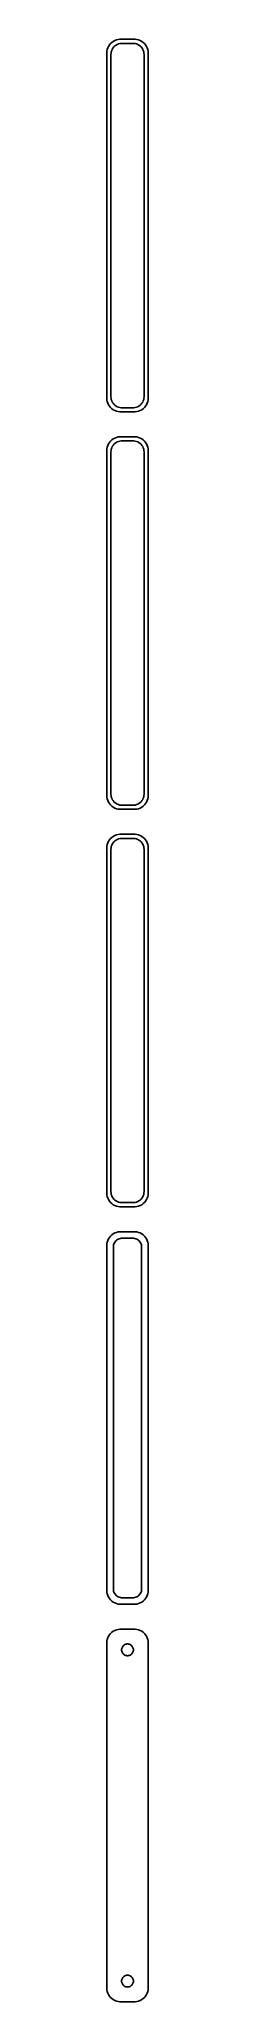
# Model space of a CAD drawing. Header units: metres. Extents: x -8 to 8, y 653 to 1363.
import ezdxf

# ---------------------------------------------------------------- set-up
doc = ezdxf.new("R2010")
doc.units = ezdxf.units.M

msp = doc.modelspace()

# ---------------------------------------------------------------- linework, layer by layer
for p, q in [((-7.46057, 1359.13), (-7.5, 1358.5)), ((-7.5, 1358.5), (-7.5, 1233.5)), ((-7.34291, 1359.74), (-7.46057, 1359.13)), ((-7.14888, 1360.34), (-7.34291, 1359.74)), ((-6.88153, 1360.91), (-7.14888, 1360.34)), ((-6.54507, 1361.44), (-6.88153, 1360.91)), ((-6.14484, 1361.92), (-6.54507, 1361.44)), ((-5.68712, 1362.35), (-6.14484, 1361.92)), ((-6, 1358), (-5.96844, 1358.5)), ((-6, 1234), (-6, 1358)), ((-5.96844, 1358.5), (-5.87433, 1358.99)), ((-5.87433, 1358.99), (-5.7191, 1359.47)), ((-5.7191, 1359.47), (-5.50522, 1359.93)), ((-5.17912, 1362.72), (-5.68712, 1362.35)), ((-5.50522, 1359.93), (-5.23605, 1360.35)), ((-5.23605, 1360.35), (-4.91586, 1360.74)), ((-4.62889, 1363.02), (-5.17912, 1362.72)), ((-4.91586, 1360.74), (-4.54968, 1361.08)), ((-4.04507, 1363.26), (-4.62889, 1363.02)), ((-4.54968, 1361.08), (-4.1433, 1361.38)), ((-4.1433, 1361.38), (-3.70311, 1361.62)), ((-3.4369, 1363.41), (-4.04507, 1363.26)), ((-3.70311, 1361.62), (-3.23605, 1361.8)), ((-2.81395, 1363.49), (-3.4369, 1363.41)), ((-3.23605, 1361.8), (-2.74951, 1361.93)), ((2.81395, 1363.49), (-2.81395, 1363.49)), ((-2.74951, 1361.93), (-2.25116, 1361.99)), ((-2.25116, 1361.99), (2.25116, 1361.99)), ((2.25116, 1361.99), (2.74951, 1361.93)), ((2.74951, 1361.93), (3.23605, 1361.8)), ((3.4369, 1363.41), (2.81395, 1363.49)), ((3.23605, 1361.8), (3.70311, 1361.62)), ((4.04507, 1363.26), (3.4369, 1363.41)), ((3.70311, 1361.62), (4.1433, 1361.38)), ((4.62889, 1363.02), (4.04507, 1363.26)), ((4.1433, 1361.38), (4.54968, 1361.08)), ((4.54968, 1361.08), (4.91586, 1360.74)), ((5.17912, 1362.72), (4.62889, 1363.02)), ((4.91586, 1360.74), (5.23605, 1360.35)), ((5.68712, 1362.35), (5.17912, 1362.72)), ((5.23605, 1360.35), (5.50522, 1359.93)), ((5.50522, 1359.93), (5.7191, 1359.47)), ((6.14484, 1361.92), (5.68712, 1362.35)), ((5.7191, 1359.47), (5.87433, 1358.99)), ((5.87433, 1358.99), (5.96844, 1358.5)), ((5.96844, 1358.5), (6, 1358)), ((6, 1358), (6, 1234)), ((6.54507, 1361.44), (6.14484, 1361.92)), ((6.88153, 1360.91), (6.54507, 1361.44)), ((7.14888, 1360.34), (6.88153, 1360.91)), ((7.34291, 1359.74), (7.14888, 1360.34)), ((7.46057, 1359.13), (7.34291, 1359.74)), ((7.5, 1358.5), (7.46057, 1359.13)), ((7.5, 1233.5), (7.5, 1358.5)), ((-7.5, 1233.5), (-7.46057, 1232.87)), ((-7.46057, 1232.87), (-7.34291, 1232.26)), ((-7.34291, 1232.26), (-7.14888, 1231.66)), ((-7.14888, 1231.66), (-6.88153, 1231.09)), ((-6.88153, 1231.09), (-6.54507, 1230.56)), ((-6.54507, 1230.56), (-6.14484, 1230.08)), ((-6.14484, 1230.08), (-5.68712, 1229.65)), ((-5.96844, 1233.5), (-6, 1234)), ((-5.87433, 1233.01), (-5.96844, 1233.5)), ((-5.7191, 1232.53), (-5.87433, 1233.01)), ((-5.50522, 1232.07), (-5.7191, 1232.53)), ((-5.23605, 1231.65), (-5.50522, 1232.07)), ((-4.91586, 1231.26), (-5.23605, 1231.65)), ((-4.54968, 1230.92), (-4.91586, 1231.26)), ((-4.1433, 1230.62), (-4.54968, 1230.92)), ((-3.70311, 1230.38), (-4.1433, 1230.62)), ((-3.23605, 1230.2), (-3.70311, 1230.38)), ((-2.74951, 1230.07), (-3.23605, 1230.2)), ((-2.25116, 1230.01), (-2.74951, 1230.07)), ((2.25116, 1230.01), (-2.25116, 1230.01)), ((2.74951, 1230.07), (2.25116, 1230.01)), ((3.23605, 1230.2), (2.74951, 1230.07)), ((3.70311, 1230.38), (3.23605, 1230.2)), ((4.1433, 1230.62), (3.70311, 1230.38)), ((4.54968, 1230.92), (4.1433, 1230.62)), ((4.91586, 1231.26), (4.54968, 1230.92)), ((5.23605, 1231.65), (4.91586, 1231.26)), ((5.50522, 1232.07), (5.23605, 1231.65)), ((5.7191, 1232.53), (5.50522, 1232.07)), ((5.68712, 1229.65), (6.14484, 1230.08)), ((5.87433, 1233.01), (5.7191, 1232.53)), ((5.96844, 1233.5), (5.87433, 1233.01)), ((6, 1234), (5.96844, 1233.5)), ((6.14484, 1230.08), (6.54507, 1230.56)), ((6.54507, 1230.56), (6.88153, 1231.09)), ((6.88153, 1231.09), (7.14888, 1231.66)), ((7.14888, 1231.66), (7.34291, 1232.26)), ((7.34291, 1232.26), (7.46057, 1232.87)), ((7.46057, 1232.87), (7.5, 1233.5)), ((-5.68712, 1229.65), (-5.17912, 1229.28)), ((-5.17912, 1229.28), (-4.62889, 1228.98)), ((-4.62889, 1228.98), (-4.04507, 1228.74)), ((-4.04507, 1228.74), (-3.4369, 1228.59)), ((-3.4369, 1228.59), (-2.81395, 1228.51)), ((-2.81395, 1228.51), (2.81395, 1228.51)), ((2.81395, 1228.51), (3.4369, 1228.59)), ((3.4369, 1228.59), (4.04507, 1228.74)), ((4.04507, 1228.74), (4.62889, 1228.98)), ((4.62889, 1228.98), (5.17912, 1229.28)), ((5.17912, 1229.28), (5.68712, 1229.65)), ((-7.14888, 1216.34), (-7.34291, 1215.74)), ((-6.88153, 1216.91), (-7.14888, 1216.34)), ((-6.54507, 1217.44), (-6.88153, 1216.91)), ((-6.14484, 1217.92), (-6.54507, 1217.44)), ((-5.68712, 1218.35), (-6.14484, 1217.92)), ((-5.7191, 1215.47), (-5.50522, 1215.93)), ((-5.17912, 1218.72), (-5.68712, 1218.35)), ((-5.50522, 1215.93), (-5.23605, 1216.35)), ((-5.23605, 1216.35), (-4.91586, 1216.74)), ((-4.62889, 1219.02), (-5.17912, 1218.72)), ((-4.91586, 1216.74), (-4.54968, 1217.08)), ((-4.04507, 1219.26), (-4.62889, 1219.02)), ((-4.54968, 1217.08), (-4.1433, 1217.38)), ((-4.1433, 1217.38), (-3.70311, 1217.62)), ((-3.4369, 1219.41), (-4.04507, 1219.26)), ((-3.70311, 1217.62), (-3.23605, 1217.8)), ((-2.81395, 1219.49), (-3.4369, 1219.41)), ((-3.23605, 1217.8), (-2.74951, 1217.93)), ((2.81395, 1219.49), (-2.81395, 1219.49)), ((-2.74951, 1217.93), (-2.25116, 1217.99)), ((-2.25116, 1217.99), (2.25116, 1217.99)), ((2.25116, 1217.99), (2.74951, 1217.93)), ((2.74951, 1217.93), (3.23605, 1217.8)), ((3.4369, 1219.41), (2.81395, 1219.49)), ((3.23605, 1217.8), (3.70311, 1217.62)), ((4.04507, 1219.26), (3.4369, 1219.41)), ((3.70311, 1217.62), (4.1433, 1217.38)), ((4.62889, 1219.02), (4.04507, 1219.26)), ((4.1433, 1217.38), (4.54968, 1217.08)), ((4.54968, 1217.08), (4.91586, 1216.74)), ((5.17912, 1218.72), (4.62889, 1219.02)), ((4.91586, 1216.74), (5.23605, 1216.35)), ((5.68712, 1218.35), (5.17912, 1218.72)), ((5.23605, 1216.35), (5.50522, 1215.93)), ((5.50522, 1215.93), (5.7191, 1215.47)), ((6.14484, 1217.92), (5.68712, 1218.35)), ((6.54507, 1217.44), (6.14484, 1217.92)), ((6.88153, 1216.91), (6.54507, 1217.44)), ((7.14888, 1216.34), (6.88153, 1216.91)), ((7.34291, 1215.74), (7.14888, 1216.34)), ((-7.46057, 1215.13), (-7.5, 1214.5)), ((-7.5, 1214.5), (-7.5, 1089.5)), ((-7.34291, 1215.74), (-7.46057, 1215.13)), ((-6, 1214), (-5.96844, 1214.5)), ((-6, 1090), (-6, 1214)), ((-5.96844, 1214.5), (-5.87433, 1214.99)), ((-5.87433, 1214.99), (-5.7191, 1215.47)), ((5.7191, 1215.47), (5.87433, 1214.99)), ((5.87433, 1214.99), (5.96844, 1214.5)), ((5.96844, 1214.5), (6, 1214)), ((6, 1214), (6, 1090)), ((7.46057, 1215.13), (7.34291, 1215.74)), ((7.5, 1214.5), (7.46057, 1215.13)), ((7.5, 1089.5), (7.5, 1214.5)), ((-7.5, 1089.5), (-7.46057, 1088.87)), ((-7.46057, 1088.87), (-7.34291, 1088.26)), ((-7.34291, 1088.26), (-7.14888, 1087.66)), ((-5.96844, 1089.5), (-6, 1090)), ((-5.87433, 1089.01), (-5.96844, 1089.5)), ((-5.7191, 1088.53), (-5.87433, 1089.01)), ((-5.50522, 1088.07), (-5.7191, 1088.53)), ((-5.23605, 1087.65), (-5.50522, 1088.07)), ((5.50522, 1088.07), (5.23605, 1087.65)), ((5.7191, 1088.53), (5.50522, 1088.07)), ((5.87433, 1089.01), (5.7191, 1088.53)), ((5.96844, 1089.5), (5.87433, 1089.01)), ((6, 1090), (5.96844, 1089.5)), ((7.14888, 1087.66), (7.34291, 1088.26)), ((7.34291, 1088.26), (7.46057, 1088.87)), ((7.46057, 1088.87), (7.5, 1089.5)), ((-7.14888, 1087.66), (-6.88153, 1087.09)), ((-6.88153, 1087.09), (-6.54507, 1086.56)), ((-6.54507, 1086.56), (-6.14484, 1086.08)), ((-6.14484, 1086.08), (-5.68712, 1085.65)), ((-5.68712, 1085.65), (-5.17912, 1085.28)), ((-4.91586, 1087.26), (-5.23605, 1087.65)), ((-5.17912, 1085.28), (-4.62889, 1084.98)), ((-4.54968, 1086.92), (-4.91586, 1087.26)), ((-4.62889, 1084.98), (-4.04507, 1084.74)), ((-4.1433, 1086.62), (-4.54968, 1086.92)), ((-3.70311, 1086.38), (-4.1433, 1086.62)), ((-4.04507, 1084.74), (-3.4369, 1084.59)), ((-3.23605, 1086.2), (-3.70311, 1086.38)), ((-3.4369, 1084.59), (-2.81395, 1084.51)), ((-2.74951, 1086.07), (-3.23605, 1086.2)), ((-2.81395, 1084.51), (2.81395, 1084.51)), ((-2.25116, 1086.01), (-2.74951, 1086.07)), ((2.25116, 1086.01), (-2.25116, 1086.01)), ((2.74951, 1086.07), (2.25116, 1086.01)), ((3.23605, 1086.2), (2.74951, 1086.07)), ((2.81395, 1084.51), (3.4369, 1084.59)), ((3.70311, 1086.38), (3.23605, 1086.2)), ((3.4369, 1084.59), (4.04507, 1084.74)), ((4.1433, 1086.62), (3.70311, 1086.38)), ((4.04507, 1084.74), (4.62889, 1084.98)), ((4.54968, 1086.92), (4.1433, 1086.62)), ((4.91586, 1087.26), (4.54968, 1086.92)), ((4.62889, 1084.98), (5.17912, 1085.28)), ((5.23605, 1087.65), (4.91586, 1087.26)), ((5.17912, 1085.28), (5.68712, 1085.65)), ((5.68712, 1085.65), (6.14484, 1086.08)), ((6.14484, 1086.08), (6.54507, 1086.56)), ((6.54507, 1086.56), (6.88153, 1087.09)), ((6.88153, 1087.09), (7.14888, 1087.66)), ((-6.14484, 1073.92), (-6.54507, 1073.44)), ((-5.68712, 1074.35), (-6.14484, 1073.92)), ((-5.17912, 1074.72), (-5.68712, 1074.35)), ((-4.62889, 1075.02), (-5.17912, 1074.72)), ((-4.04507, 1075.26), (-4.62889, 1075.02)), ((-4.1433, 1073.38), (-3.70311, 1073.62)), ((-3.4369, 1075.41), (-4.04507, 1075.26)), ((-3.70311, 1073.62), (-3.23605, 1073.8)), ((-2.81395, 1075.49), (-3.4369, 1075.41)), ((-3.23605, 1073.8), (-2.74951, 1073.93)), ((2.81395, 1075.49), (-2.81395, 1075.49)), ((-2.74951, 1073.93), (-2.25116, 1073.99)), ((-2.25116, 1073.99), (2.25116, 1073.99)), ((2.25116, 1073.99), (2.74951, 1073.93)), ((2.74951, 1073.93), (3.23605, 1073.8)), ((3.4369, 1075.41), (2.81395, 1075.49)), ((3.23605, 1073.8), (3.70311, 1073.62)), ((4.04507, 1075.26), (3.4369, 1075.41)), ((3.70311, 1073.62), (4.1433, 1073.38)), ((4.62889, 1075.02), (4.04507, 1075.26)), ((5.17912, 1074.72), (4.62889, 1075.02)), ((5.68712, 1074.35), (5.17912, 1074.72)), ((6.14484, 1073.92), (5.68712, 1074.35)), ((6.54507, 1073.44), (6.14484, 1073.92)), ((-7.46057, 1071.13), (-7.5, 1070.5)), ((-7.5, 1070.5), (-7.5, 945.5)), ((-7.34291, 1071.74), (-7.46057, 1071.13)), ((-7.14888, 1072.34), (-7.34291, 1071.74)), ((-6.88153, 1072.91), (-7.14888, 1072.34)), ((-6.54507, 1073.44), (-6.88153, 1072.91)), ((-6, 1070), (-5.96844, 1070.5)), ((-6, 946), (-6, 1070)), ((-5.96844, 1070.5), (-5.87433, 1070.99)), ((-5.87433, 1070.99), (-5.7191, 1071.47)), ((-5.7191, 1071.47), (-5.50522, 1071.93)), ((-5.50522, 1071.93), (-5.23605, 1072.35)), ((-5.23605, 1072.35), (-4.91586, 1072.74)), ((-4.91586, 1072.74), (-4.54968, 1073.08)), ((-4.54968, 1073.08), (-4.1433, 1073.38)), ((4.1433, 1073.38), (4.54968, 1073.08)), ((4.54968, 1073.08), (4.91586, 1072.74)), ((4.91586, 1072.74), (5.23605, 1072.35)), ((5.23605, 1072.35), (5.50522, 1071.93)), ((5.50522, 1071.93), (5.7191, 1071.47)), ((5.7191, 1071.47), (5.87433, 1070.99)), ((5.87433, 1070.99), (5.96844, 1070.5)), ((5.96844, 1070.5), (6, 1070)), ((6, 1070), (6, 946)), ((6.88153, 1072.91), (6.54507, 1073.44)), ((7.14888, 1072.34), (6.88153, 1072.91)), ((7.34291, 1071.74), (7.14888, 1072.34)), ((7.46057, 1071.13), (7.34291, 1071.74)), ((7.5, 1070.5), (7.46057, 1071.13)), ((7.5, 945.5), (7.5, 1070.5)), ((-5.96844, 945.499), (-6, 946)), ((6, 946), (5.96844, 945.499)), ((-7.5, 945.5), (-7.46057, 944.873)), ((-7.46057, 944.873), (-7.34291, 944.257)), ((-7.34291, 944.257), (-7.14888, 943.659)), ((-7.14888, 943.659), (-6.88153, 943.091)), ((-6.88153, 943.091), (-6.54507, 942.561)), ((-6.54507, 942.561), (-6.14484, 942.077)), ((-6.14484, 942.077), (-5.68712, 941.647)), ((-5.87433, 945.005), (-5.96844, 945.499)), ((-5.7191, 944.528), (-5.87433, 945.005)), ((-5.50522, 944.073), (-5.7191, 944.528)), ((-5.68712, 941.647), (-5.17912, 941.278)), ((-5.23605, 943.649), (-5.50522, 944.073)), ((-4.91586, 943.262), (-5.23605, 943.649)), ((-5.17912, 941.278), (-4.62889, 940.976)), ((-4.54968, 942.918), (-4.91586, 943.262)), ((-4.62889, 940.976), (-4.04507, 940.745)), ((-4.1433, 942.623), (-4.54968, 942.918)), ((-3.70311, 942.381), (-4.1433, 942.623)), ((-4.04507, 940.745), (-3.4369, 940.589)), ((-3.23605, 942.196), (-3.70311, 942.381)), ((-3.4369, 940.589), (-2.81395, 940.51)), ((-2.74951, 942.071), (-3.23605, 942.196)), ((-2.81395, 940.51), (2.81395, 940.51)), ((-2.25116, 942.008), (-2.74951, 942.071)), ((2.25116, 942.008), (-2.25116, 942.008)), ((2.74951, 942.071), (2.25116, 942.008)), ((3.23605, 942.196), (2.74951, 942.071)), ((2.81395, 940.51), (3.4369, 940.589)), ((3.70311, 942.381), (3.23605, 942.196)), ((3.4369, 940.589), (4.04507, 940.745)), ((4.1433, 942.623), (3.70311, 942.381)), ((4.04507, 940.745), (4.62889, 940.976)), ((4.54968, 942.918), (4.1433, 942.623)), ((4.91586, 943.262), (4.54968, 942.918)), ((4.62889, 940.976), (5.17912, 941.278)), ((5.23605, 943.649), (4.91586, 943.262)), ((5.17912, 941.278), (5.68712, 941.647)), ((5.50522, 944.073), (5.23605, 943.649)), ((5.7191, 944.528), (5.50522, 944.073)), ((5.68712, 941.647), (6.14484, 942.077)), ((5.87433, 945.005), (5.7191, 944.528)), ((5.96844, 945.499), (5.87433, 945.005)), ((6.14484, 942.077), (6.54507, 942.561)), ((6.54507, 942.561), (6.88153, 943.091)), ((6.88153, 943.091), (7.14888, 943.659)), ((7.14888, 943.659), (7.34291, 944.257)), ((7.34291, 944.257), (7.46057, 944.873)), ((7.46057, 944.873), (7.5, 945.5)), ((-3.4369, 931.411), (-4.04507, 931.255)), ((-2.81395, 931.49), (-3.4369, 931.411)), ((2.81395, 931.49), (-2.81395, 931.49)), ((3.4369, 931.411), (2.81395, 931.49)), ((4.04507, 931.255), (3.4369, 931.411)), ((-7.46057, 927.127), (-7.5, 926.5)), ((-7.5, 926.5), (-7.5, 801.5)), ((-7.34291, 927.743), (-7.46057, 927.127)), ((-7.14888, 928.341), (-7.34291, 927.743)), ((-6.88153, 928.909), (-7.14888, 928.341)), ((-6.54507, 929.439), (-6.88153, 928.909)), ((-6.14484, 929.923), (-6.54507, 929.439)), ((-5.68712, 930.353), (-6.14484, 929.923)), ((-5.17912, 930.722), (-5.68712, 930.353)), ((-4.62889, 931.024), (-5.17912, 930.722)), ((-5.11292, 926), (-5.08836, 926.39)), ((-5.11292, 802), (-5.11292, 926)), ((-5.08836, 926.39), (-5.01512, 926.774)), ((-5.01512, 926.774), (-4.89432, 927.146)), ((-4.89432, 927.146), (-4.72786, 927.5)), ((-4.72786, 927.5), (-4.5184, 927.83)), ((-4.04507, 931.255), (-4.62889, 931.024)), ((-4.5184, 927.83), (-4.26921, 928.131)), ((-4.26921, 928.131), (-3.98424, 928.399)), ((-3.98424, 928.399), (-3.66798, 928.628)), ((-3.66798, 928.628), (-3.32541, 928.817)), ((-3.32541, 928.817), (-2.96194, 928.961)), ((-2.96194, 928.961), (-2.5833, 929.058)), ((-2.5833, 929.058), (-2.19545, 929.107)), ((-2.19545, 929.107), (2.19545, 929.107)), ((2.19545, 929.107), (2.5833, 929.058)), ((2.5833, 929.058), (2.96194, 928.961)), ((2.96194, 928.961), (3.32541, 928.817)), ((3.32541, 928.817), (3.66798, 928.628)), ((3.66798, 928.628), (3.98424, 928.399)), ((3.98424, 928.399), (4.26921, 928.131)), ((4.62889, 931.024), (4.04507, 931.255)), ((4.26921, 928.131), (4.5184, 927.83)), ((4.5184, 927.83), (4.72786, 927.5)), ((5.17912, 930.722), (4.62889, 931.024)), ((4.72786, 927.5), (4.89432, 927.146)), ((4.89432, 927.146), (5.01512, 926.774)), ((5.01512, 926.774), (5.08836, 926.39)), ((5.08836, 926.39), (5.11292, 926)), ((5.11292, 926), (5.11292, 802)), ((5.68712, 930.353), (5.17912, 930.722)), ((6.14484, 929.923), (5.68712, 930.353)), ((6.54507, 929.439), (6.14484, 929.923)), ((6.88153, 928.909), (6.54507, 929.439)), ((7.14888, 928.341), (6.88153, 928.909)), ((7.34291, 927.743), (7.14888, 928.341)), ((7.46057, 927.127), (7.34291, 927.743)), ((7.5, 926.5), (7.46057, 927.127)), ((7.5, 801.5), (7.5, 926.5)), ((-7.5, 801.5), (-7.46057, 800.873)), ((-7.46057, 800.873), (-7.34291, 800.257)), ((-7.34291, 800.257), (-7.14888, 799.659)), ((-7.14888, 799.659), (-6.88153, 799.091)), ((-6.88153, 799.091), (-6.54507, 798.561)), ((-6.54507, 798.561), (-6.14484, 798.077)), ((-6.14484, 798.077), (-5.68712, 797.647)), ((-5.68712, 797.647), (-5.17912, 797.278)), ((-5.17912, 797.278), (-4.62889, 796.976)), ((-5.08836, 801.61), (-5.11292, 802)), ((-5.01512, 801.226), (-5.08836, 801.61)), ((-4.89432, 800.854), (-5.01512, 801.226)), ((-4.72786, 800.5), (-4.89432, 800.854)), ((-4.5184, 800.17), (-4.72786, 800.5)), ((-4.62889, 796.976), (-4.04507, 796.745)), ((-4.26921, 799.869), (-4.5184, 800.17)), ((-3.98424, 799.601), (-4.26921, 799.869)), ((-4.04507, 796.745), (-3.4369, 796.589)), ((-3.66798, 799.372), (-3.98424, 799.601)), ((-3.32541, 799.183), (-3.66798, 799.372)), ((-3.4369, 796.589), (-2.81395, 796.51)), ((-2.96194, 799.039), (-3.32541, 799.183)), ((-2.5833, 798.942), (-2.96194, 799.039)), ((-2.81395, 796.51), (2.81395, 796.51)), ((-2.19545, 798.893), (-2.5833, 798.942)), ((2.19545, 798.893), (-2.19545, 798.893)), ((2.5833, 798.942), (2.19545, 798.893)), ((2.96194, 799.039), (2.5833, 798.942)), ((2.81395, 796.51), (3.4369, 796.589)), ((3.32541, 799.183), (2.96194, 799.039)), ((3.66798, 799.372), (3.32541, 799.183)), ((3.4369, 796.589), (4.04507, 796.745)), ((3.98424, 799.601), (3.66798, 799.372)), ((4.26921, 799.869), (3.98424, 799.601)), ((4.04507, 796.745), (4.62889, 796.976)), ((4.5184, 800.17), (4.26921, 799.869)), ((4.72786, 800.5), (4.5184, 800.17)), ((4.62889, 796.976), (5.17912, 797.278)), ((4.89432, 800.854), (4.72786, 800.5)), ((5.01512, 801.226), (4.89432, 800.854)), ((5.08836, 801.61), (5.01512, 801.226)), ((5.11292, 802), (5.08836, 801.61)), ((5.17912, 797.278), (5.68712, 797.647)), ((5.68712, 797.647), (6.14484, 798.077)), ((6.14484, 798.077), (6.54507, 798.561)), ((6.54507, 798.561), (6.88153, 799.091)), ((6.88153, 799.091), (7.14888, 799.659)), ((7.14888, 799.659), (7.34291, 800.257)), ((7.34291, 800.257), (7.46057, 800.873)), ((7.46057, 800.873), (7.5, 801.5)), ((-7.46057, 783.127), (-7.5, 782.5)), ((-7.5, 782.5), (-7.5, 657.5)), ((-7.34291, 783.743), (-7.46057, 783.127)), ((-7.14888, 784.341), (-7.34291, 783.743)), ((-6.88153, 784.909), (-7.14888, 784.341)), ((-6.54507, 785.439), (-6.88153, 784.909)), ((-6.14484, 785.923), (-6.54507, 785.439)), ((-5.68712, 786.353), (-6.14484, 785.923)), ((-5.17912, 786.722), (-5.68712, 786.353)), ((-4.62889, 787.024), (-5.17912, 786.722)), ((-4.04507, 787.255), (-4.62889, 787.024)), ((-3.4369, 787.411), (-4.04507, 787.255)), ((-2.81395, 787.49), (-3.4369, 787.411)), ((2.81395, 787.49), (-2.81395, 787.49)), ((-0.659836, 782.031), (-0.400101, 782.097)), ((-0.400101, 782.097), (-0.134064, 782.131)), ((-0.134064, 782.131), (0.134064, 782.131)), ((0.134064, 782.131), (0.400101, 782.097)), ((0.400101, 782.097), (0.659836, 782.031)), ((3.4369, 787.411), (2.81395, 787.49)), ((4.04507, 787.255), (3.4369, 787.411)), ((4.62889, 787.024), (4.04507, 787.255)), ((5.17912, 786.722), (4.62889, 787.024)), ((5.68712, 786.353), (5.17912, 786.722)), ((6.14484, 785.923), (5.68712, 786.353)), ((6.54507, 785.439), (6.14484, 785.923)), ((6.88153, 784.909), (6.54507, 785.439)), ((7.14888, 784.341), (6.88153, 784.909)), ((7.34291, 783.743), (7.14888, 784.341)), ((7.46057, 783.127), (7.34291, 783.743)), ((7.5, 782.5), (7.46057, 783.127)), ((7.5, 657.5), (7.5, 782.5)), ((-2.13528, 780), (-2.11845, 780.268)), ((-2.11845, 779.732), (-2.13528, 780)), ((-2.11845, 780.268), (-2.06821, 780.531)), ((-2.06821, 779.469), (-2.11845, 779.732)), ((-2.06821, 780.531), (-1.98534, 780.786)), ((-1.98534, 779.214), (-2.06821, 779.469)), ((-1.98534, 780.786), (-1.87117, 781.029)), ((-1.87117, 778.971), (-1.98534, 779.214)), ((-1.87117, 781.029), (-1.72748, 781.255)), ((-1.72748, 778.745), (-1.87117, 778.971)), ((-1.72748, 781.255), (-1.55655, 781.462)), ((-1.55655, 778.538), (-1.72748, 778.745)), ((-1.55655, 781.462), (-1.36108, 781.645)), ((-1.36108, 778.355), (-1.55655, 778.538)), ((-1.36108, 781.645), (-1.14413, 781.803)), ((-1.14413, 778.197), (-1.36108, 778.355)), ((-1.14413, 781.803), (-0.909149, 781.932)), ((-0.909149, 778.068), (-1.14413, 778.197)), ((-0.909149, 781.932), (-0.659836, 782.031)), ((-0.659836, 777.969), (-0.909149, 778.068)), ((-0.400101, 777.903), (-0.659836, 777.969)), ((-0.134064, 777.869), (-0.400101, 777.903)), ((0.134064, 777.869), (-0.134064, 777.869)), ((0.400101, 777.903), (0.134064, 777.869)), ((0.659836, 777.969), (0.400101, 777.903)), ((0.659836, 782.031), (0.909149, 781.932)), ((0.909149, 778.068), (0.659836, 777.969)), ((0.909149, 781.932), (1.14413, 781.803)), ((1.14413, 778.197), (0.909149, 778.068)), ((1.14413, 781.803), (1.36108, 781.645)), ((1.36108, 778.355), (1.14413, 778.197)), ((1.36108, 781.645), (1.55655, 781.462)), ((1.55655, 778.538), (1.36108, 778.355)), ((1.55655, 781.462), (1.72748, 781.255)), ((1.72748, 778.745), (1.55655, 778.538)), ((1.72748, 781.255), (1.87117, 781.029)), ((1.87117, 778.971), (1.72748, 778.745)), ((1.87117, 781.029), (1.98534, 780.786)), ((1.98534, 779.214), (1.87117, 778.971)), ((1.98534, 780.786), (2.06821, 780.531)), ((2.06821, 779.469), (1.98534, 779.214)), ((2.06821, 780.531), (2.11845, 780.268)), ((2.11845, 779.732), (2.06821, 779.469)), ((2.11845, 780.268), (2.13528, 780)), ((2.13528, 780), (2.11845, 779.732)), ((-1.87117, 661.029), (-1.72748, 661.255)), ((-1.72748, 661.255), (-1.55655, 661.462)), ((-1.55655, 661.462), (-1.36108, 661.645)), ((-1.36108, 661.645), (-1.14413, 661.803)), ((-1.14413, 661.803), (-0.909149, 661.932)), ((-0.909149, 661.932), (-0.659836, 662.031)), ((-0.659836, 662.031), (-0.400101, 662.097)), ((-0.400101, 662.097), (-0.134064, 662.131)), ((-0.134064, 662.131), (0.134064, 662.131)), ((0.134064, 662.131), (0.400101, 662.097)), ((0.400101, 662.097), (0.659836, 662.031)), ((0.659836, 662.031), (0.909149, 661.932)), ((0.909149, 661.932), (1.14413, 661.803)), ((1.14413, 661.803), (1.36108, 661.645)), ((1.36108, 661.645), (1.55655, 661.462)), ((1.55655, 661.462), (1.72748, 661.255)), ((1.72748, 661.255), (1.87117, 661.029)), ((-7.5, 657.5), (-7.46057, 656.873)), ((-7.46057, 656.873), (-7.34291, 656.257)), ((-7.34291, 656.257), (-7.14888, 655.659)), ((-7.14888, 655.659), (-6.88153, 655.091)), ((-6.88153, 655.091), (-6.54507, 654.561)), ((-6.54507, 654.561), (-6.14484, 654.077)), ((-2.13528, 660), (-2.11845, 660.268)), ((-2.11845, 659.732), (-2.13528, 660)), ((-2.11845, 660.268), (-2.06821, 660.531)), ((-2.06821, 659.469), (-2.11845, 659.732)), ((-2.06821, 660.531), (-1.98534, 660.786)), ((-1.98534, 659.214), (-2.06821, 659.469)), ((-1.98534, 660.786), (-1.87117, 661.029)), ((-1.87117, 658.971), (-1.98534, 659.214)), ((-1.72748, 658.745), (-1.87117, 658.971)), ((-1.55655, 658.538), (-1.72748, 658.745)), ((-1.36108, 658.355), (-1.55655, 658.538)), ((-1.14413, 658.197), (-1.36108, 658.355)), ((-0.909149, 658.068), (-1.14413, 658.197)), ((-0.659836, 657.969), (-0.909149, 658.068)), ((-0.400101, 657.903), (-0.659836, 657.969)), ((-0.134064, 657.869), (-0.400101, 657.903)), ((0.134064, 657.869), (-0.134064, 657.869)), ((0.400101, 657.903), (0.134064, 657.869)), ((0.659836, 657.969), (0.400101, 657.903)), ((0.909149, 658.068), (0.659836, 657.969)), ((1.14413, 658.197), (0.909149, 658.068)), ((1.36108, 658.355), (1.14413, 658.197)), ((1.55655, 658.538), (1.36108, 658.355)), ((1.72748, 658.745), (1.55655, 658.538)), ((1.87117, 658.971), (1.72748, 658.745)), ((1.87117, 661.029), (1.98534, 660.786)), ((1.98534, 659.214), (1.87117, 658.971)), ((1.98534, 660.786), (2.06821, 660.531)), ((2.06821, 659.469), (1.98534, 659.214)), ((2.06821, 660.531), (2.11845, 660.268)), ((2.11845, 659.732), (2.06821, 659.469)), ((2.11845, 660.268), (2.13528, 660)), ((2.13528, 660), (2.11845, 659.732)), ((6.14484, 654.077), (6.54507, 654.561)), ((6.54507, 654.561), (6.88153, 655.091)), ((6.88153, 655.091), (7.14888, 655.659)), ((7.14888, 655.659), (7.34291, 656.257)), ((7.34291, 656.257), (7.46057, 656.873)), ((7.46057, 656.873), (7.5, 657.5)), ((-6.14484, 654.077), (-5.68712, 653.647)), ((-5.68712, 653.647), (-5.17912, 653.278)), ((-5.17912, 653.278), (-4.62889, 652.976)), ((-4.62889, 652.976), (-4.04507, 652.745)), ((-4.04507, 652.745), (-3.4369, 652.589)), ((-3.4369, 652.589), (-2.81395, 652.51)), ((-2.81395, 652.51), (2.81395, 652.51)), ((2.81395, 652.51), (3.4369, 652.589)), ((3.4369, 652.589), (4.04507, 652.745)), ((4.04507, 652.745), (4.62889, 652.976)), ((4.62889, 652.976), (5.17912, 653.278)), ((5.17912, 653.278), (5.68712, 653.647)), ((5.68712, 653.647), (6.14484, 654.077))]:
    msp.add_line(p, q)

doc.saveas('drawing.dxf')
